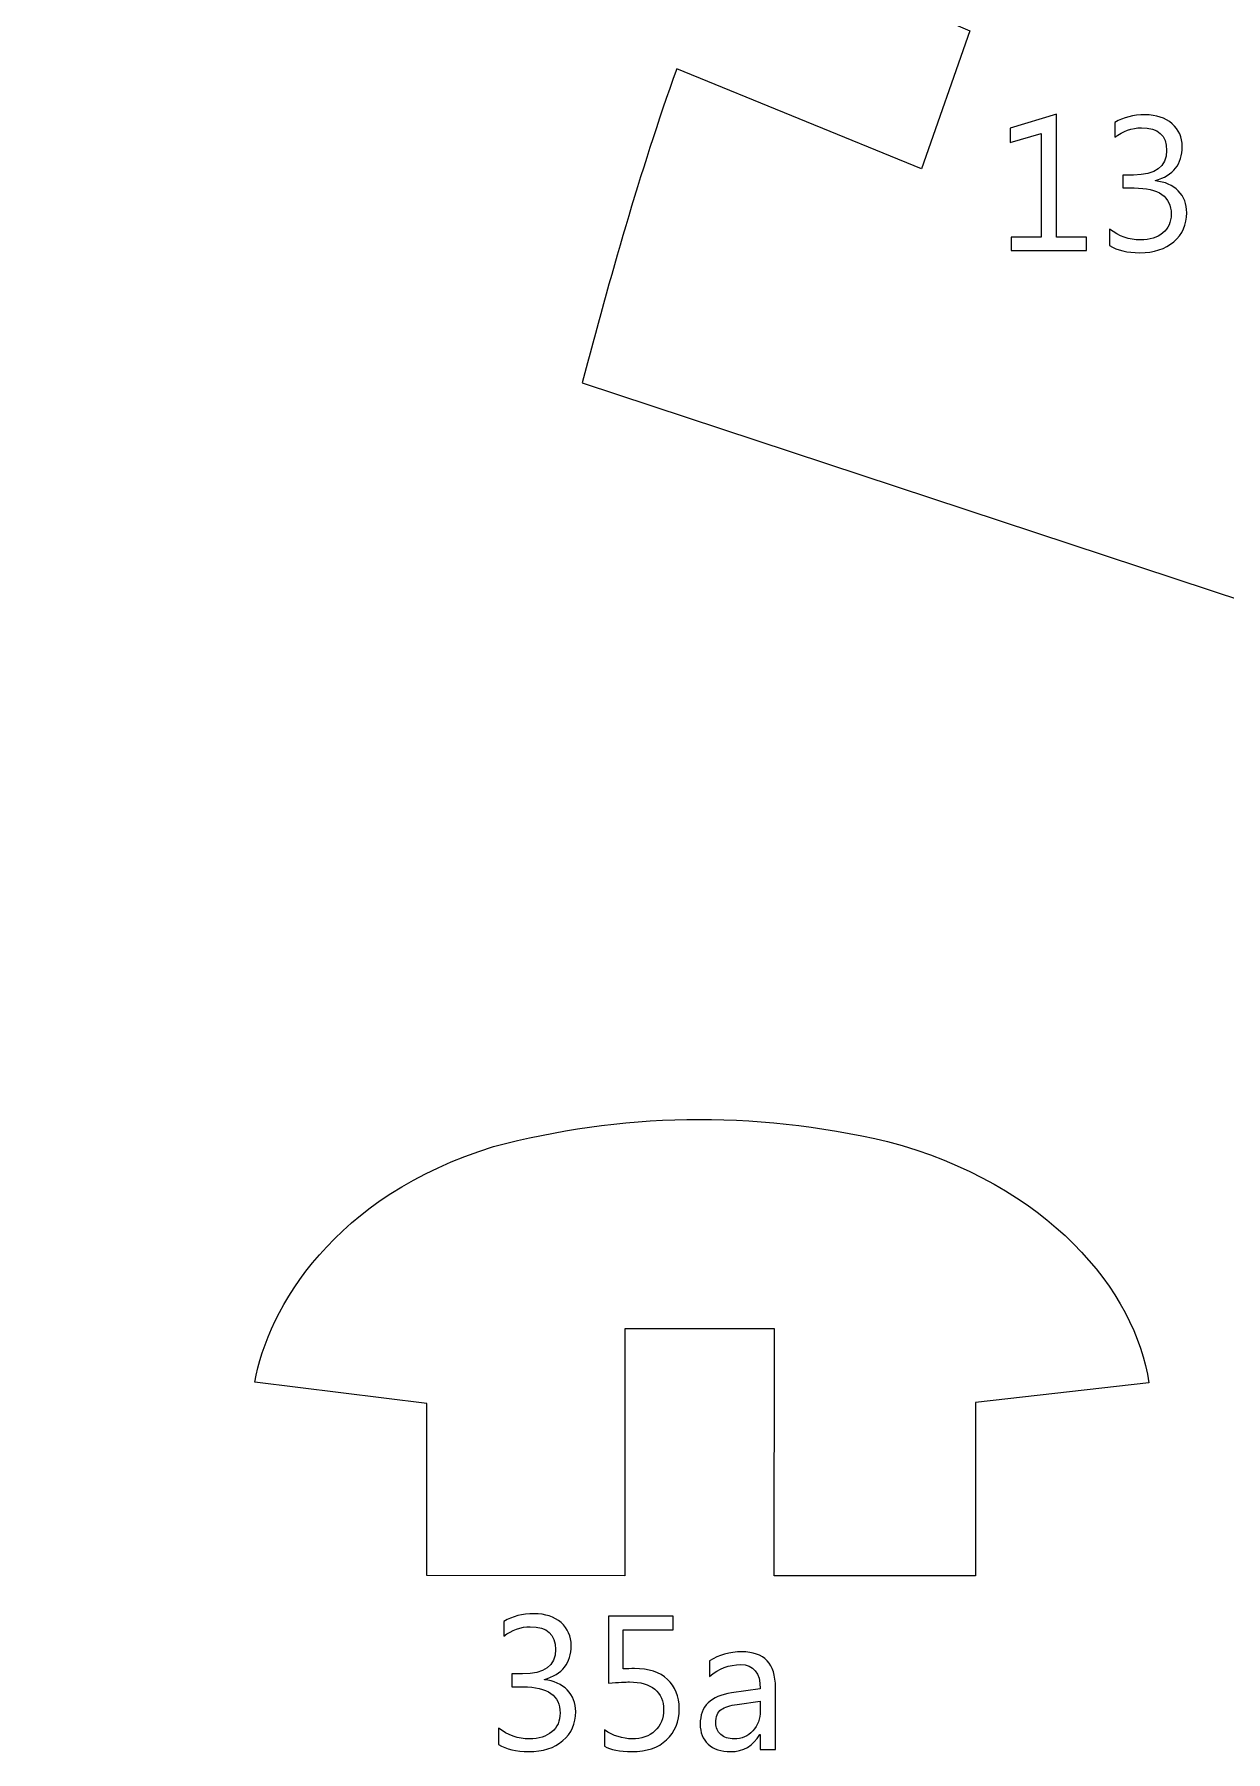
# Model space of a CAD drawing. Header units: centimetres. Extents: x -370 to 378, y -504 to 433.
# Drawn here: x -215.3 to -164.9, y -321.7 to -249 of the extents above; entities that cross this region are included whole.
import ezdxf

# ---------------------------------------------------------------- set-up
doc = ezdxf.new("R2010")
doc.units = ezdxf.units.CM
doc.header["$MEASUREMENT"] = 0
doc.layers.add('Camada 1', color=7, linetype='Continuous')
doc.layers.add('Camada 2', color=20, linetype='Continuous')

msp = doc.modelspace()

# ---------------------------------------------------------------- linework, layer by layer
at = {"layer": 'Camada 1', "lineweight": 9}
for points, knots in [([(-128.908, -216.842), (-128.563, -218.498), (-128.072, -219.595), (-127.194, -221.773), (-127.194, -221.773), (-125.243, -227.462), (-124.128, -230.743), (-130.168, -232.969), (-130.168, -232.969), (-133.271, -233.871), (-135.883, -234.855), (-138.089, -235.907), (-138.089, -235.907), (-149.115, -240.463), (-149.643, -256.886), (-145.418, -267.928), (-145.418, -267.928), (-142.384, -272.867), (-146.707, -278.829), (-150.836, -277.446), (-150.836, -277.446), (-150.836, -277.446), (-192.145, -263.788), (-192.145, -263.788), (-192.145, -263.788), (-190.956, -259.309), (-189.742, -254.974), (-188.144, -250.496), (-188.144, -250.496), (-188.144, -250.496), (-177.782, -254.733), (-177.782, -254.733), (-177.782, -254.733), (-177.782, -254.733), (-175.733, -248.896), (-175.733, -248.896), (-175.733, -248.896), (-175.733, -248.896), (-186.049, -244.443), (-186.049, -244.443), (-186.049, -244.443), (-183.808, -239.594), (-181.887, -234.98), (-179.406, -230.374), (-179.406, -230.374), (-179.406, -230.374), (-168.747, -236.259), (-168.747, -236.259), (-168.747, -236.259), (-168.747, -236.259), (-165.555, -230.971), (-165.555, -230.971), (-165.555, -230.971), (-165.555, -230.971), (-176.148, -224.865), (-176.148, -224.865), (-176.148, -224.865), (-173.717, -220.757), (-171.416, -217.252), (-168.851, -213.522), (-168.851, -213.522), (-168.851, -213.522), (-159.025, -220.007), (-159.025, -220.007), (-159.025, -220.007), (-159.025, -220.007), (-155.666, -214.908), (-155.666, -214.908), (-155.666, -214.908), (-155.666, -214.908), (-164.895, -208.649), (-164.895, -208.649), (-164.895, -208.649), (-162.153, -204.838), (-159.606, -200.762), (-157.083, -196.863), (-157.083, -196.863), (-157.083, -196.863), (-147.01, -203.041), (-147.01, -203.041), (-147.01, -203.041), (-147.01, -203.041), (-144.281, -197.679), (-144.281, -197.679), (-144.281, -197.679), (-144.281, -197.679), (-154.232, -191.158), (-154.232, -191.158), (-154.232, -191.158), (-144.635, -172.279), (-157.723, -157.934), (-172.225, -154.858), (-172.225, -154.858), (-203.205, -148.63), (-229.846, -151.43), (-258.357, -166.905), (-258.357, -166.905), (-277.715, -176.912), (-296.811, -188.87), (-315.752, -200.902), (-315.752, -200.902), (-327.366, -207.187), (-335.37, -213.353), (-348.643, -217.882), (-348.643, -217.882), (-352.766, -219.15), (-355.106, -219.902), (-356.656, -219.088), (-356.656, -219.088), (-362.826, -209.116), (-366.563, -194.395), (-365.78, -161.289), (-365.78, -161.289), (-363.686, -132.786), (-361.571, -118.742), (-355.267, -108.829), (-355.267, -108.829), (-345.347, -103.242), (-312.988, -104.264), (-269.992, -108.517), (-269.992, -108.517), (-239.975, -110.741), (-208.579, -116.505), (-175.44, -115.966), (-175.44, -115.966), (-160.486, -115.484), (-149.122, -96.168), (-134.511, -74.093), (-134.511, -74.093), (-126.586, -75.396), (-120.115, -74.113), (-115.871, -70.496), (-115.871, -70.496), (-111.766, -66.489), (-109.465, -61.748), (-109.549, -56.143), (-109.549, -56.143), (-109.566, -54.543), (-108.448, -53.955), (-106.672, -54.599), (-106.672, -54.599), (-85.196, -59.004), (-64.828, -61.494), (-46.081, -61.353), (-46.081, -61.353), (-46.081, -61.353), (-33.719, -61.576), (-33.719, -61.576), (-33.719, -61.576), (-16.659, -61.895), (-6.172, -65.083), (-3.452, -75.694), (-3.452, -75.694), (-2.822, -78.782), (-2.961, -99.613), (-2.931, -103.622), (-2.931, -103.622), (-2.931, -103.622), (-2.999, -145.584), (-2.999, -145.584), (-2.999, -145.584), (-2.999, -145.584), (-41.961, -145.637), (-41.961, -145.637), (-41.961, -145.637), (-41.961, -145.637), (-41.901, -151.835), (-41.901, -151.835), (-41.901, -151.835), (-41.901, -151.835), (-2.991, -151.942), (-2.991, -151.942), (-2.991, -151.942), (-2.991, -151.942), (-3.171, -204.173), (-3.171, -204.173), (-3.171, -204.173), (-3.171, -204.173), (-14.405, -205.301), (-14.405, -205.301), (-14.405, -205.301), (-14.405, -205.301), (-19.867, -174.688), (-19.867, -174.688), (-19.867, -174.688), (-19.867, -174.688), (-54.73, -179.836), (-54.73, -179.836), (-54.73, -179.836), (-54.73, -179.836), (-48.996, -209.334), (-48.996, -209.334), (-48.996, -209.334), (-48.996, -209.334), (-67.324, -211.218), (-67.324, -211.218), (-67.324, -211.218), (-67.409, -203.904), (-68.256, -196.944), (-70.08, -190.503), (-70.08, -190.503), (-72.539, -181.986), (-75.565, -175.561), (-80.071, -174.099), (-80.071, -174.099), (-80.071, -174.099), (-116.833, -174.104), (-116.833, -174.104), (-116.833, -174.104), (-119.453, -174.241), (-120.63, -178.439), (-119.763, -184.995), (-119.763, -184.995), (-119.071, -192.096), (-114.129, -197.968), (-111.474, -205.409), (-111.474, -205.409), (-109.716, -210.334), (-110.161, -211.286), (-114.056, -211.26), (-114.056, -211.26), (-114.056, -211.26), (-126.213, -211.201), (-126.213, -211.201), (-126.213, -211.201), (-127.842, -211.72), (-129.339, -213.831), (-128.908, -216.842)], [0, 0, 0, 0, 0.017241, 0.017241, 0.017241, 0.017241, 0.034483, 0.034483, 0.034483, 0.034483, 0.051724, 0.051724, 0.051724, 0.051724, 0.068966, 0.068966, 0.068966, 0.068966, 0.086207, 0.086207, 0.086207, 0.086207, 0.103448, 0.103448, 0.103448, 0.103448, 0.12069, 0.12069, 0.12069, 0.12069, 0.137931, 0.137931, 0.137931, 0.137931, 0.155172, 0.155172, 0.155172, 0.155172, 0.172414, 0.172414, 0.172414, 0.172414, 0.189655, 0.189655, 0.189655, 0.189655, 0.206897, 0.206897, 0.206897, 0.206897, 0.224138, 0.224138, 0.224138, 0.224138, 0.241379, 0.241379, 0.241379, 0.241379, 0.258621, 0.258621, 0.258621, 0.258621, 0.275862, 0.275862, 0.275862, 0.275862, 0.293103, 0.293103, 0.293103, 0.293103, 0.310345, 0.310345, 0.310345, 0.310345, 0.327586, 0.327586, 0.327586, 0.327586, 0.344828, 0.344828, 0.344828, 0.344828, 0.362069, 0.362069, 0.362069, 0.362069, 0.37931, 0.37931, 0.37931, 0.37931, 0.396552, 0.396552, 0.396552, 0.396552, 0.413793, 0.413793, 0.413793, 0.413793, 0.431034, 0.431034, 0.431034, 0.431034, 0.448276, 0.448276, 0.448276, 0.448276, 0.465517, 0.465517, 0.465517, 0.465517, 0.482759, 0.482759, 0.482759, 0.482759, 0.5, 0.5, 0.5, 0.5, 0.517241, 0.517241, 0.517241, 0.517241, 0.534483, 0.534483, 0.534483, 0.534483, 0.551724, 0.551724, 0.551724, 0.551724, 0.568966, 0.568966, 0.568966, 0.568966, 0.586207, 0.586207, 0.586207, 0.586207, 0.603448, 0.603448, 0.603448, 0.603448, 0.62069, 0.62069, 0.62069, 0.62069, 0.637931, 0.637931, 0.637931, 0.637931, 0.655172, 0.655172, 0.655172, 0.655172, 0.672414, 0.672414, 0.672414, 0.672414, 0.689655, 0.689655, 0.689655, 0.689655, 0.706897, 0.706897, 0.706897, 0.706897, 0.724138, 0.724138, 0.724138, 0.724138, 0.741379, 0.741379, 0.741379, 0.741379, 0.758621, 0.758621, 0.758621, 0.758621, 0.775862, 0.775862, 0.775862, 0.775862, 0.793103, 0.793103, 0.793103, 0.793103, 0.810345, 0.810345, 0.810345, 0.810345, 0.827586, 0.827586, 0.827586, 0.827586, 0.844828, 0.844828, 0.844828, 0.844828, 0.862069, 0.862069, 0.862069, 0.862069, 0.87931, 0.87931, 0.87931, 0.87931, 0.896552, 0.896552, 0.896552, 0.896552, 0.913793, 0.913793, 0.913793, 0.913793, 0.931034, 0.931034, 0.931034, 0.931034, 0.948276, 0.948276, 0.948276, 0.948276, 0.965517, 0.965517, 0.965517, 0.965517, 1, 1, 1, 1]), ([(-190.344, -303.838), (-190.344, -303.838), (-184.011, -303.838), (-184.011, -303.838), (-184.011, -303.838), (-184.011, -303.838), (-184.016, -314.304), (-184.016, -314.304), (-184.016, -314.304), (-184.016, -314.304), (-175.506, -314.302), (-175.506, -314.302), (-175.506, -314.302), (-175.506, -314.302), (-175.5, -306.96), (-175.5, -306.96), (-175.5, -306.96), (-175.5, -306.96), (-168.169, -306.131), (-168.169, -306.131), (-168.169, -306.131), (-168.701, -302.27), (-172.451, -297.692), (-179.224, -295.91), (-179.224, -295.91), (-185.005, -294.56), (-190.516, -294.709), (-195.896, -296.127), (-195.896, -296.127), (-202.642, -298.198), (-205.429, -302.95), (-206.003, -306.102), (-206.003, -306.102), (-206.003, -306.102), (-198.718, -307), (-198.718, -307), (-198.718, -307), (-198.718, -307), (-198.716, -314.289), (-198.716, -314.289), (-198.716, -314.289), (-198.716, -314.289), (-190.344, -314.303), (-190.344, -314.303), (-190.344, -314.303), (-190.344, -314.303), (-190.344, -303.838), (-190.344, -303.838)], [0, 0, 0, 0, 0.076923, 0.076923, 0.076923, 0.076923, 0.153846, 0.153846, 0.153846, 0.153846, 0.230769, 0.230769, 0.230769, 0.230769, 0.307692, 0.307692, 0.307692, 0.307692, 0.384615, 0.384615, 0.384615, 0.384615, 0.461538, 0.461538, 0.461538, 0.461538, 0.538462, 0.538462, 0.538462, 0.538462, 0.615385, 0.615385, 0.615385, 0.615385, 0.692308, 0.692308, 0.692308, 0.692308, 0.769231, 0.769231, 0.769231, 0.769231, 0.846154, 0.846154, 0.846154, 0.846154, 1, 1, 1, 1])]:
    msp.add_open_spline(points, degree=3, knots=knots, dxfattribs=at)
at = {"layer": 'Camada 2'}
for points, knots in [([(-170.801, -258.188), (-170.801, -258.188), (-173.994, -258.188), (-173.994, -258.188), (-173.994, -258.188), (-173.994, -258.188), (-173.994, -257.624), (-173.994, -257.624), (-173.994, -257.624), (-173.994, -257.624), (-172.72, -257.624), (-172.72, -257.624), (-172.72, -257.624), (-172.72, -257.624), (-172.72, -253.234), (-172.72, -253.234), (-172.72, -253.234), (-172.72, -253.234), (-174.027, -253.624), (-174.027, -253.624), (-174.027, -253.624), (-174.027, -253.624), (-174.027, -253.011), (-174.027, -253.011), (-174.027, -253.011), (-174.027, -253.011), (-172.075, -252.414), (-172.075, -252.414), (-172.075, -252.414), (-172.075, -252.414), (-172.075, -257.624), (-172.075, -257.624), (-172.075, -257.624), (-172.075, -257.624), (-170.801, -257.624), (-170.801, -257.624), (-170.801, -257.624), (-170.801, -257.624), (-170.801, -258.188), (-170.801, -258.188)], [0, 0, 0, 0, 0.090909, 0.090909, 0.090909, 0.090909, 0.181818, 0.181818, 0.181818, 0.181818, 0.272727, 0.272727, 0.272727, 0.272727, 0.363636, 0.363636, 0.363636, 0.363636, 0.454545, 0.454545, 0.454545, 0.454545, 0.545455, 0.545455, 0.545455, 0.545455, 0.636364, 0.636364, 0.636364, 0.636364, 0.727273, 0.727273, 0.727273, 0.727273, 0.818182, 0.818182, 0.818182, 0.818182, 1, 1, 1, 1]), ([(-169.825, -257.979), (-169.825, -257.979), (-169.825, -257.285), (-169.825, -257.285), (-169.825, -257.285), (-169.439, -257.592), (-169.002, -257.745), (-168.517, -257.745), (-168.517, -257.745), (-168.122, -257.745), (-167.807, -257.647), (-167.572, -257.449), (-167.572, -257.449), (-167.337, -257.252), (-167.22, -256.985), (-167.22, -256.652), (-167.22, -256.652), (-167.22, -255.913), (-167.744, -255.543), (-168.791, -255.543), (-168.791, -255.543), (-168.791, -255.543), (-169.26, -255.543), (-169.26, -255.543), (-169.26, -255.543), (-169.26, -255.543), (-169.26, -254.995), (-169.26, -254.995), (-169.26, -254.995), (-169.26, -254.995), (-168.814, -254.995), (-168.814, -254.995), (-168.814, -254.995), (-167.88, -254.995), (-167.414, -254.648), (-167.414, -253.956), (-167.414, -253.956), (-167.414, -253.315), (-167.77, -252.995), (-168.482, -252.995), (-168.482, -252.995), (-168.88, -252.995), (-169.255, -253.129), (-169.607, -253.398), (-169.607, -253.398), (-169.607, -253.398), (-169.607, -252.769), (-169.607, -252.769), (-169.607, -252.769), (-169.244, -252.554), (-168.816, -252.446), (-168.322, -252.446), (-168.322, -252.446), (-167.847, -252.446), (-167.466, -252.573), (-167.18, -252.824), (-167.18, -252.824), (-166.895, -253.077), (-166.752, -253.399), (-166.752, -253.793), (-166.752, -253.793), (-166.752, -254.537), (-167.13, -255.015), (-167.887, -255.227), (-167.887, -255.227), (-167.887, -255.227), (-167.887, -255.244), (-167.887, -255.244), (-167.887, -255.244), (-167.481, -255.283), (-167.158, -255.425), (-166.919, -255.671), (-166.919, -255.671), (-166.678, -255.917), (-166.559, -256.223), (-166.559, -256.59), (-166.559, -256.59), (-166.559, -257.098), (-166.74, -257.507), (-167.105, -257.819), (-167.105, -257.819), (-167.469, -258.129), (-167.949, -258.285), (-168.544, -258.285), (-168.544, -258.285), (-169.08, -258.285), (-169.508, -258.183), (-169.825, -257.979)], [0, 0, 0, 0, 0.043478, 0.043478, 0.043478, 0.043478, 0.086957, 0.086957, 0.086957, 0.086957, 0.130435, 0.130435, 0.130435, 0.130435, 0.173913, 0.173913, 0.173913, 0.173913, 0.217391, 0.217391, 0.217391, 0.217391, 0.26087, 0.26087, 0.26087, 0.26087, 0.304348, 0.304348, 0.304348, 0.304348, 0.347826, 0.347826, 0.347826, 0.347826, 0.391304, 0.391304, 0.391304, 0.391304, 0.434783, 0.434783, 0.434783, 0.434783, 0.478261, 0.478261, 0.478261, 0.478261, 0.521739, 0.521739, 0.521739, 0.521739, 0.565217, 0.565217, 0.565217, 0.565217, 0.608696, 0.608696, 0.608696, 0.608696, 0.652174, 0.652174, 0.652174, 0.652174, 0.695652, 0.695652, 0.695652, 0.695652, 0.73913, 0.73913, 0.73913, 0.73913, 0.782609, 0.782609, 0.782609, 0.782609, 0.826087, 0.826087, 0.826087, 0.826087, 0.869565, 0.869565, 0.869565, 0.869565, 0.913043, 0.913043, 0.913043, 0.913043, 1, 1, 1, 1]), ([(-195.683, -321.437), (-195.683, -321.437), (-195.683, -320.744), (-195.683, -320.744), (-195.683, -320.744), (-195.297, -321.05), (-194.861, -321.203), (-194.375, -321.203), (-194.375, -321.203), (-193.98, -321.203), (-193.666, -321.105), (-193.43, -320.907), (-193.43, -320.907), (-193.195, -320.71), (-193.078, -320.444), (-193.078, -320.11), (-193.078, -320.11), (-193.078, -319.371), (-193.602, -319.001), (-194.649, -319.001), (-194.649, -319.001), (-194.649, -319.001), (-195.118, -319.001), (-195.118, -319.001), (-195.118, -319.001), (-195.118, -319.001), (-195.118, -318.453), (-195.118, -318.453), (-195.118, -318.453), (-195.118, -318.453), (-194.672, -318.453), (-194.672, -318.453), (-194.672, -318.453), (-193.738, -318.453), (-193.272, -318.106), (-193.272, -317.414), (-193.272, -317.414), (-193.272, -316.773), (-193.628, -316.453), (-194.34, -316.453), (-194.34, -316.453), (-194.738, -316.453), (-195.113, -316.587), (-195.465, -316.856), (-195.465, -316.856), (-195.465, -316.856), (-195.465, -316.227), (-195.465, -316.227), (-195.465, -316.227), (-195.102, -316.012), (-194.674, -315.905), (-194.18, -315.905), (-194.18, -315.905), (-193.705, -315.905), (-193.324, -316.031), (-193.038, -316.282), (-193.038, -316.282), (-192.753, -316.535), (-192.61, -316.858), (-192.61, -317.251), (-192.61, -317.251), (-192.61, -317.995), (-192.988, -318.473), (-193.745, -318.686), (-193.745, -318.686), (-193.745, -318.686), (-193.745, -318.702), (-193.745, -318.702), (-193.745, -318.702), (-193.339, -318.741), (-193.016, -318.883), (-192.777, -319.129), (-192.777, -319.129), (-192.536, -319.375), (-192.417, -319.682), (-192.417, -320.049), (-192.417, -320.049), (-192.417, -320.557), (-192.598, -320.965), (-192.963, -321.277), (-192.963, -321.277), (-193.327, -321.588), (-193.807, -321.743), (-194.402, -321.743), (-194.402, -321.743), (-194.938, -321.743), (-195.366, -321.641), (-195.683, -321.437)], [0, 0, 0, 0, 0.043478, 0.043478, 0.043478, 0.043478, 0.086957, 0.086957, 0.086957, 0.086957, 0.130435, 0.130435, 0.130435, 0.130435, 0.173913, 0.173913, 0.173913, 0.173913, 0.217391, 0.217391, 0.217391, 0.217391, 0.26087, 0.26087, 0.26087, 0.26087, 0.304348, 0.304348, 0.304348, 0.304348, 0.347826, 0.347826, 0.347826, 0.347826, 0.391304, 0.391304, 0.391304, 0.391304, 0.434783, 0.434783, 0.434783, 0.434783, 0.478261, 0.478261, 0.478261, 0.478261, 0.521739, 0.521739, 0.521739, 0.521739, 0.565217, 0.565217, 0.565217, 0.565217, 0.608696, 0.608696, 0.608696, 0.608696, 0.652174, 0.652174, 0.652174, 0.652174, 0.695652, 0.695652, 0.695652, 0.695652, 0.73913, 0.73913, 0.73913, 0.73913, 0.782609, 0.782609, 0.782609, 0.782609, 0.826087, 0.826087, 0.826087, 0.826087, 0.869565, 0.869565, 0.869565, 0.869565, 0.913043, 0.913043, 0.913043, 0.913043, 1, 1, 1, 1]), ([(-191.207, -321.51), (-191.207, -321.51), (-191.207, -320.824), (-191.207, -320.824), (-191.207, -320.824), (-190.821, -321.077), (-190.429, -321.203), (-190.03, -321.203), (-190.03, -321.203), (-189.631, -321.203), (-189.309, -321.09), (-189.065, -320.864), (-189.065, -320.864), (-188.821, -320.64), (-188.699, -320.34), (-188.699, -319.968), (-188.699, -319.968), (-188.699, -319.598), (-188.824, -319.309), (-189.073, -319.102), (-189.073, -319.102), (-189.323, -318.895), (-189.679, -318.792), (-190.144, -318.792), (-190.144, -318.792), (-190.301, -318.792), (-190.597, -318.808), (-191.03, -318.839), (-191.03, -318.839), (-191.03, -318.839), (-191.03, -316.001), (-191.03, -316.001), (-191.03, -316.001), (-191.03, -316.001), (-188.296, -316.001), (-188.296, -316.001), (-188.296, -316.001), (-188.296, -316.001), (-188.296, -316.582), (-188.296, -316.582), (-188.296, -316.582), (-188.296, -316.582), (-190.417, -316.582), (-190.417, -316.582), (-190.417, -316.582), (-190.417, -316.582), (-190.417, -318.243), (-190.417, -318.243), (-190.417, -318.243), (-190.243, -318.233), (-190.084, -318.227), (-189.936, -318.227), (-189.936, -318.227), (-189.332, -318.227), (-188.864, -318.379), (-188.534, -318.682), (-188.534, -318.682), (-188.203, -318.984), (-188.038, -319.399), (-188.038, -319.926), (-188.038, -319.926), (-188.038, -320.472), (-188.215, -320.912), (-188.571, -321.243), (-188.571, -321.243), (-188.928, -321.577), (-189.417, -321.743), (-190.037, -321.743), (-190.037, -321.743), (-190.559, -321.743), (-190.949, -321.666), (-191.207, -321.51)], [0, 0, 0, 0, 0.052632, 0.052632, 0.052632, 0.052632, 0.105263, 0.105263, 0.105263, 0.105263, 0.157895, 0.157895, 0.157895, 0.157895, 0.210526, 0.210526, 0.210526, 0.210526, 0.263158, 0.263158, 0.263158, 0.263158, 0.315789, 0.315789, 0.315789, 0.315789, 0.368421, 0.368421, 0.368421, 0.368421, 0.421053, 0.421053, 0.421053, 0.421053, 0.473684, 0.473684, 0.473684, 0.473684, 0.526316, 0.526316, 0.526316, 0.526316, 0.578947, 0.578947, 0.578947, 0.578947, 0.631579, 0.631579, 0.631579, 0.631579, 0.684211, 0.684211, 0.684211, 0.684211, 0.736842, 0.736842, 0.736842, 0.736842, 0.789474, 0.789474, 0.789474, 0.789474, 0.842105, 0.842105, 0.842105, 0.842105, 0.894737, 0.894737, 0.894737, 0.894737, 1, 1, 1, 1]), ([(-183.965, -321.647), (-183.965, -321.647), (-184.61, -321.647), (-184.61, -321.647), (-184.61, -321.647), (-184.61, -321.647), (-184.61, -321.016), (-184.61, -321.016), (-184.61, -321.016), (-184.61, -321.016), (-184.627, -321.016), (-184.627, -321.016), (-184.627, -321.016), (-184.907, -321.502), (-185.32, -321.743), (-185.867, -321.743), (-185.867, -321.743), (-186.269, -321.743), (-186.584, -321.637), (-186.811, -321.424), (-186.811, -321.424), (-187.038, -321.211), (-187.151, -320.929), (-187.151, -320.577), (-187.151, -320.577), (-187.151, -319.823), (-186.707, -319.383), (-185.82, -319.26), (-185.82, -319.26), (-185.82, -319.26), (-184.61, -319.09), (-184.61, -319.09), (-184.61, -319.09), (-184.61, -318.402), (-184.887, -318.058), (-185.441, -318.058), (-185.441, -318.058), (-185.926, -318.058), (-186.364, -318.225), (-186.756, -318.558), (-186.756, -318.558), (-186.756, -318.558), (-186.756, -317.897), (-186.756, -317.897), (-186.756, -317.897), (-186.359, -317.644), (-185.903, -317.518), (-185.386, -317.518), (-185.386, -317.518), (-184.438, -317.518), (-183.965, -318.019), (-183.965, -319.023), (-183.965, -319.023), (-183.965, -319.023), (-183.965, -321.647), (-183.965, -321.647)], [0, 0, 0, 0, 0.066667, 0.066667, 0.066667, 0.066667, 0.133333, 0.133333, 0.133333, 0.133333, 0.2, 0.2, 0.2, 0.2, 0.266667, 0.266667, 0.266667, 0.266667, 0.333333, 0.333333, 0.333333, 0.333333, 0.4, 0.4, 0.4, 0.4, 0.466667, 0.466667, 0.466667, 0.466667, 0.533333, 0.533333, 0.533333, 0.533333, 0.6, 0.6, 0.6, 0.6, 0.666667, 0.666667, 0.666667, 0.666667, 0.733333, 0.733333, 0.733333, 0.733333, 0.8, 0.8, 0.8, 0.8, 0.866667, 0.866667, 0.866667, 0.866667, 1, 1, 1, 1]), ([(-184.61, -319.606), (-184.61, -319.606), (-185.583, -319.741), (-185.583, -319.741), (-185.583, -319.741), (-185.883, -319.782), (-186.109, -319.858), (-186.261, -319.964), (-186.261, -319.964), (-186.413, -320.071), (-186.489, -320.26), (-186.489, -320.531), (-186.489, -320.531), (-186.489, -320.729), (-186.419, -320.89), (-186.278, -321.015), (-186.278, -321.015), (-186.139, -321.14), (-185.95, -321.203), (-185.718, -321.203), (-185.718, -321.203), (-185.397, -321.203), (-185.132, -321.09), (-184.923, -320.866), (-184.923, -320.866), (-184.715, -320.64), (-184.61, -320.355), (-184.61, -320.01), (-184.61, -320.01), (-184.61, -320.01), (-184.61, -319.606), (-184.61, -319.606)], [0, 0, 0, 0, 0.111111, 0.111111, 0.111111, 0.111111, 0.222222, 0.222222, 0.222222, 0.222222, 0.333333, 0.333333, 0.333333, 0.333333, 0.444444, 0.444444, 0.444444, 0.444444, 0.555556, 0.555556, 0.555556, 0.555556, 0.666667, 0.666667, 0.666667, 0.666667, 0.777778, 0.777778, 0.777778, 0.777778, 1, 1, 1, 1])]:
    msp.add_open_spline(points, degree=3, knots=knots, dxfattribs=at)
at = {"layer": 'Camada 2', "lineweight": 9}
for points, knots in [([(-170.801, -258.188), (-170.801, -258.188), (-173.994, -258.188), (-173.994, -258.188), (-173.994, -258.188), (-173.994, -258.188), (-173.994, -257.624), (-173.994, -257.624), (-173.994, -257.624), (-173.994, -257.624), (-172.72, -257.624), (-172.72, -257.624), (-172.72, -257.624), (-172.72, -257.624), (-172.72, -253.234), (-172.72, -253.234), (-172.72, -253.234), (-172.72, -253.234), (-174.027, -253.624), (-174.027, -253.624), (-174.027, -253.624), (-174.027, -253.624), (-174.027, -253.011), (-174.027, -253.011), (-174.027, -253.011), (-174.027, -253.011), (-172.075, -252.414), (-172.075, -252.414), (-172.075, -252.414), (-172.075, -252.414), (-172.075, -257.624), (-172.075, -257.624), (-172.075, -257.624), (-172.075, -257.624), (-170.801, -257.624), (-170.801, -257.624), (-170.801, -257.624), (-170.801, -257.624), (-170.801, -258.188), (-170.801, -258.188)], [0, 0, 0, 0, 0.090909, 0.090909, 0.090909, 0.090909, 0.181818, 0.181818, 0.181818, 0.181818, 0.272727, 0.272727, 0.272727, 0.272727, 0.363636, 0.363636, 0.363636, 0.363636, 0.454545, 0.454545, 0.454545, 0.454545, 0.545455, 0.545455, 0.545455, 0.545455, 0.636364, 0.636364, 0.636364, 0.636364, 0.727273, 0.727273, 0.727273, 0.727273, 0.818182, 0.818182, 0.818182, 0.818182, 1, 1, 1, 1]), ([(-169.825, -257.979), (-169.825, -257.979), (-169.825, -257.285), (-169.825, -257.285), (-169.825, -257.285), (-169.439, -257.592), (-169.002, -257.745), (-168.517, -257.745), (-168.517, -257.745), (-168.122, -257.745), (-167.807, -257.647), (-167.572, -257.449), (-167.572, -257.449), (-167.337, -257.252), (-167.22, -256.985), (-167.22, -256.652), (-167.22, -256.652), (-167.22, -255.913), (-167.744, -255.543), (-168.791, -255.543), (-168.791, -255.543), (-168.791, -255.543), (-169.26, -255.543), (-169.26, -255.543), (-169.26, -255.543), (-169.26, -255.543), (-169.26, -254.995), (-169.26, -254.995), (-169.26, -254.995), (-169.26, -254.995), (-168.814, -254.995), (-168.814, -254.995), (-168.814, -254.995), (-167.88, -254.995), (-167.414, -254.648), (-167.414, -253.956), (-167.414, -253.956), (-167.414, -253.315), (-167.77, -252.995), (-168.482, -252.995), (-168.482, -252.995), (-168.88, -252.995), (-169.255, -253.129), (-169.607, -253.398), (-169.607, -253.398), (-169.607, -253.398), (-169.607, -252.769), (-169.607, -252.769), (-169.607, -252.769), (-169.244, -252.554), (-168.816, -252.446), (-168.322, -252.446), (-168.322, -252.446), (-167.847, -252.446), (-167.466, -252.573), (-167.18, -252.824), (-167.18, -252.824), (-166.895, -253.077), (-166.752, -253.399), (-166.752, -253.793), (-166.752, -253.793), (-166.752, -254.537), (-167.13, -255.015), (-167.887, -255.227), (-167.887, -255.227), (-167.887, -255.227), (-167.887, -255.244), (-167.887, -255.244), (-167.887, -255.244), (-167.481, -255.283), (-167.158, -255.425), (-166.919, -255.671), (-166.919, -255.671), (-166.678, -255.917), (-166.559, -256.223), (-166.559, -256.59), (-166.559, -256.59), (-166.559, -257.098), (-166.74, -257.507), (-167.105, -257.819), (-167.105, -257.819), (-167.469, -258.129), (-167.949, -258.285), (-168.544, -258.285), (-168.544, -258.285), (-169.08, -258.285), (-169.508, -258.183), (-169.825, -257.979)], [0, 0, 0, 0, 0.043478, 0.043478, 0.043478, 0.043478, 0.086957, 0.086957, 0.086957, 0.086957, 0.130435, 0.130435, 0.130435, 0.130435, 0.173913, 0.173913, 0.173913, 0.173913, 0.217391, 0.217391, 0.217391, 0.217391, 0.26087, 0.26087, 0.26087, 0.26087, 0.304348, 0.304348, 0.304348, 0.304348, 0.347826, 0.347826, 0.347826, 0.347826, 0.391304, 0.391304, 0.391304, 0.391304, 0.434783, 0.434783, 0.434783, 0.434783, 0.478261, 0.478261, 0.478261, 0.478261, 0.521739, 0.521739, 0.521739, 0.521739, 0.565217, 0.565217, 0.565217, 0.565217, 0.608696, 0.608696, 0.608696, 0.608696, 0.652174, 0.652174, 0.652174, 0.652174, 0.695652, 0.695652, 0.695652, 0.695652, 0.73913, 0.73913, 0.73913, 0.73913, 0.782609, 0.782609, 0.782609, 0.782609, 0.826087, 0.826087, 0.826087, 0.826087, 0.869565, 0.869565, 0.869565, 0.869565, 0.913043, 0.913043, 0.913043, 0.913043, 1, 1, 1, 1]), ([(-195.683, -321.437), (-195.683, -321.437), (-195.683, -320.744), (-195.683, -320.744), (-195.683, -320.744), (-195.297, -321.05), (-194.861, -321.203), (-194.375, -321.203), (-194.375, -321.203), (-193.98, -321.203), (-193.666, -321.105), (-193.43, -320.907), (-193.43, -320.907), (-193.195, -320.71), (-193.078, -320.444), (-193.078, -320.11), (-193.078, -320.11), (-193.078, -319.371), (-193.602, -319.001), (-194.649, -319.001), (-194.649, -319.001), (-194.649, -319.001), (-195.118, -319.001), (-195.118, -319.001), (-195.118, -319.001), (-195.118, -319.001), (-195.118, -318.453), (-195.118, -318.453), (-195.118, -318.453), (-195.118, -318.453), (-194.672, -318.453), (-194.672, -318.453), (-194.672, -318.453), (-193.738, -318.453), (-193.272, -318.106), (-193.272, -317.414), (-193.272, -317.414), (-193.272, -316.773), (-193.628, -316.453), (-194.34, -316.453), (-194.34, -316.453), (-194.738, -316.453), (-195.113, -316.587), (-195.465, -316.856), (-195.465, -316.856), (-195.465, -316.856), (-195.465, -316.227), (-195.465, -316.227), (-195.465, -316.227), (-195.102, -316.012), (-194.674, -315.905), (-194.18, -315.905), (-194.18, -315.905), (-193.705, -315.905), (-193.324, -316.031), (-193.038, -316.282), (-193.038, -316.282), (-192.753, -316.535), (-192.61, -316.858), (-192.61, -317.251), (-192.61, -317.251), (-192.61, -317.995), (-192.988, -318.473), (-193.745, -318.686), (-193.745, -318.686), (-193.745, -318.686), (-193.745, -318.702), (-193.745, -318.702), (-193.745, -318.702), (-193.339, -318.741), (-193.016, -318.883), (-192.777, -319.129), (-192.777, -319.129), (-192.536, -319.375), (-192.417, -319.682), (-192.417, -320.049), (-192.417, -320.049), (-192.417, -320.557), (-192.598, -320.965), (-192.963, -321.277), (-192.963, -321.277), (-193.327, -321.588), (-193.807, -321.743), (-194.402, -321.743), (-194.402, -321.743), (-194.938, -321.743), (-195.366, -321.641), (-195.683, -321.437)], [0, 0, 0, 0, 0.043478, 0.043478, 0.043478, 0.043478, 0.086957, 0.086957, 0.086957, 0.086957, 0.130435, 0.130435, 0.130435, 0.130435, 0.173913, 0.173913, 0.173913, 0.173913, 0.217391, 0.217391, 0.217391, 0.217391, 0.26087, 0.26087, 0.26087, 0.26087, 0.304348, 0.304348, 0.304348, 0.304348, 0.347826, 0.347826, 0.347826, 0.347826, 0.391304, 0.391304, 0.391304, 0.391304, 0.434783, 0.434783, 0.434783, 0.434783, 0.478261, 0.478261, 0.478261, 0.478261, 0.521739, 0.521739, 0.521739, 0.521739, 0.565217, 0.565217, 0.565217, 0.565217, 0.608696, 0.608696, 0.608696, 0.608696, 0.652174, 0.652174, 0.652174, 0.652174, 0.695652, 0.695652, 0.695652, 0.695652, 0.73913, 0.73913, 0.73913, 0.73913, 0.782609, 0.782609, 0.782609, 0.782609, 0.826087, 0.826087, 0.826087, 0.826087, 0.869565, 0.869565, 0.869565, 0.869565, 0.913043, 0.913043, 0.913043, 0.913043, 1, 1, 1, 1]), ([(-191.207, -321.51), (-191.207, -321.51), (-191.207, -320.824), (-191.207, -320.824), (-191.207, -320.824), (-190.821, -321.077), (-190.429, -321.203), (-190.03, -321.203), (-190.03, -321.203), (-189.631, -321.203), (-189.309, -321.09), (-189.065, -320.864), (-189.065, -320.864), (-188.821, -320.64), (-188.699, -320.34), (-188.699, -319.968), (-188.699, -319.968), (-188.699, -319.598), (-188.824, -319.309), (-189.073, -319.102), (-189.073, -319.102), (-189.323, -318.895), (-189.679, -318.792), (-190.144, -318.792), (-190.144, -318.792), (-190.301, -318.792), (-190.597, -318.808), (-191.03, -318.839), (-191.03, -318.839), (-191.03, -318.839), (-191.03, -316.001), (-191.03, -316.001), (-191.03, -316.001), (-191.03, -316.001), (-188.296, -316.001), (-188.296, -316.001), (-188.296, -316.001), (-188.296, -316.001), (-188.296, -316.582), (-188.296, -316.582), (-188.296, -316.582), (-188.296, -316.582), (-190.417, -316.582), (-190.417, -316.582), (-190.417, -316.582), (-190.417, -316.582), (-190.417, -318.243), (-190.417, -318.243), (-190.417, -318.243), (-190.243, -318.233), (-190.084, -318.227), (-189.936, -318.227), (-189.936, -318.227), (-189.332, -318.227), (-188.864, -318.379), (-188.534, -318.682), (-188.534, -318.682), (-188.203, -318.984), (-188.038, -319.399), (-188.038, -319.926), (-188.038, -319.926), (-188.038, -320.472), (-188.215, -320.912), (-188.571, -321.243), (-188.571, -321.243), (-188.928, -321.577), (-189.417, -321.743), (-190.037, -321.743), (-190.037, -321.743), (-190.559, -321.743), (-190.949, -321.666), (-191.207, -321.51)], [0, 0, 0, 0, 0.052632, 0.052632, 0.052632, 0.052632, 0.105263, 0.105263, 0.105263, 0.105263, 0.157895, 0.157895, 0.157895, 0.157895, 0.210526, 0.210526, 0.210526, 0.210526, 0.263158, 0.263158, 0.263158, 0.263158, 0.315789, 0.315789, 0.315789, 0.315789, 0.368421, 0.368421, 0.368421, 0.368421, 0.421053, 0.421053, 0.421053, 0.421053, 0.473684, 0.473684, 0.473684, 0.473684, 0.526316, 0.526316, 0.526316, 0.526316, 0.578947, 0.578947, 0.578947, 0.578947, 0.631579, 0.631579, 0.631579, 0.631579, 0.684211, 0.684211, 0.684211, 0.684211, 0.736842, 0.736842, 0.736842, 0.736842, 0.789474, 0.789474, 0.789474, 0.789474, 0.842105, 0.842105, 0.842105, 0.842105, 0.894737, 0.894737, 0.894737, 0.894737, 1, 1, 1, 1]), ([(-183.965, -321.647), (-183.965, -321.647), (-184.61, -321.647), (-184.61, -321.647), (-184.61, -321.647), (-184.61, -321.647), (-184.61, -321.016), (-184.61, -321.016), (-184.61, -321.016), (-184.61, -321.016), (-184.627, -321.016), (-184.627, -321.016), (-184.627, -321.016), (-184.907, -321.502), (-185.32, -321.743), (-185.867, -321.743), (-185.867, -321.743), (-186.269, -321.743), (-186.584, -321.637), (-186.811, -321.424), (-186.811, -321.424), (-187.038, -321.211), (-187.151, -320.929), (-187.151, -320.577), (-187.151, -320.577), (-187.151, -319.823), (-186.707, -319.383), (-185.82, -319.26), (-185.82, -319.26), (-185.82, -319.26), (-184.61, -319.09), (-184.61, -319.09), (-184.61, -319.09), (-184.61, -318.402), (-184.887, -318.058), (-185.441, -318.058), (-185.441, -318.058), (-185.926, -318.058), (-186.364, -318.225), (-186.756, -318.558), (-186.756, -318.558), (-186.756, -318.558), (-186.756, -317.897), (-186.756, -317.897), (-186.756, -317.897), (-186.359, -317.644), (-185.903, -317.518), (-185.386, -317.518), (-185.386, -317.518), (-184.438, -317.518), (-183.965, -318.019), (-183.965, -319.023), (-183.965, -319.023), (-183.965, -319.023), (-183.965, -321.647), (-183.965, -321.647)], [0, 0, 0, 0, 0.066667, 0.066667, 0.066667, 0.066667, 0.133333, 0.133333, 0.133333, 0.133333, 0.2, 0.2, 0.2, 0.2, 0.266667, 0.266667, 0.266667, 0.266667, 0.333333, 0.333333, 0.333333, 0.333333, 0.4, 0.4, 0.4, 0.4, 0.466667, 0.466667, 0.466667, 0.466667, 0.533333, 0.533333, 0.533333, 0.533333, 0.6, 0.6, 0.6, 0.6, 0.666667, 0.666667, 0.666667, 0.666667, 0.733333, 0.733333, 0.733333, 0.733333, 0.8, 0.8, 0.8, 0.8, 0.866667, 0.866667, 0.866667, 0.866667, 1, 1, 1, 1]), ([(-184.61, -319.606), (-184.61, -319.606), (-185.583, -319.741), (-185.583, -319.741), (-185.583, -319.741), (-185.883, -319.782), (-186.109, -319.858), (-186.261, -319.964), (-186.261, -319.964), (-186.413, -320.071), (-186.489, -320.26), (-186.489, -320.531), (-186.489, -320.531), (-186.489, -320.729), (-186.419, -320.89), (-186.278, -321.015), (-186.278, -321.015), (-186.139, -321.14), (-185.95, -321.203), (-185.718, -321.203), (-185.718, -321.203), (-185.397, -321.203), (-185.132, -321.09), (-184.923, -320.866), (-184.923, -320.866), (-184.715, -320.64), (-184.61, -320.355), (-184.61, -320.01), (-184.61, -320.01), (-184.61, -320.01), (-184.61, -319.606), (-184.61, -319.606)], [0, 0, 0, 0, 0.111111, 0.111111, 0.111111, 0.111111, 0.222222, 0.222222, 0.222222, 0.222222, 0.333333, 0.333333, 0.333333, 0.333333, 0.444444, 0.444444, 0.444444, 0.444444, 0.555556, 0.555556, 0.555556, 0.555556, 0.666667, 0.666667, 0.666667, 0.666667, 0.777778, 0.777778, 0.777778, 0.777778, 1, 1, 1, 1])]:
    msp.add_open_spline(points, degree=3, knots=knots, dxfattribs=at)

doc.saveas('drawing.dxf')
